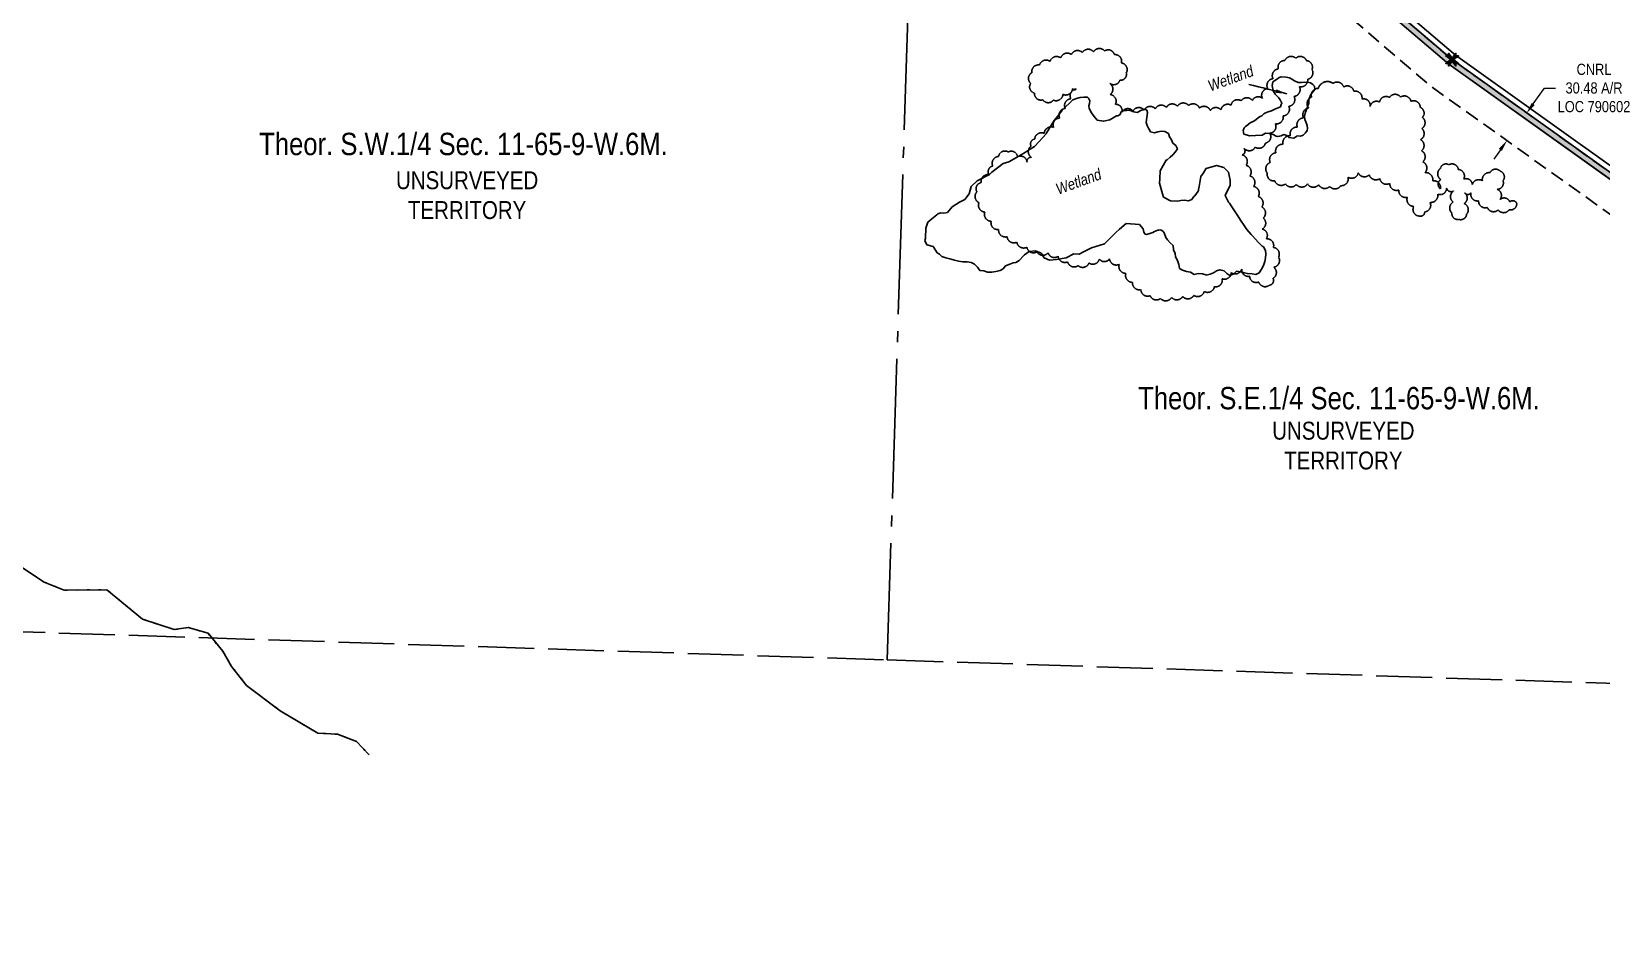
# Model space of a CAD drawing. Extents: x 350972 to 367082, y 6047220 to 6054831.
# Drawn here: x 354124 to 355528, y 6052739 to 6053550 of the extents above; entities that cross this region are included whole.
import ezdxf
from ezdxf.enums import TextEntityAlignment as Align

# ---------------------------------------------------------------- set-up
doc = ezdxf.new("R2010")
doc.units = 0
doc.header["$LTSCALE"] = 5
doc.header["$PDSIZE"] = 0.5
for name, pattern in [('0', [1, 1, 0]), ('foc-ACCESSROAD', [3.75, 2.5, -1.25]), ('foc-QUARTERLINE', [33, 25, -3, 2, -3]), ('foc-UNSURVEYED', [12.5, 10, -2.5]), ('foc-WHEELTRACKS', [2, 0.4, -1.6])]:
    doc.linetypes.add(name, pattern=pattern)
doc.layers.get('Defpoints').update_dxf_attribs({"color": 9})
for name, color, linetype in [('C-AR', 13, 'foc-ACCESSROAD'), ('C-RW', 13, 'Continuous'), ('C-SYMBOL', 7, 'Continuous'), ('L-MON', 1, 'Continuous'), ('L-QSEC', 8, 'foc-QUARTERLINE'), ('L-UNS-T', 3, 'Continuous'), ('L-USEC', 7, 'foc-UNSURVEYED'), ('P-PROPOSED', 10, 'Continuous'), ('P-PROPOSED-H', 21, 'Continuous'), ('T-BUSH', 110, '0'), ('T-WATER-P3', 160, 'foc-WHEELTRACKS'), ('WETLAND', 143, 'Continuous'), ('WETLAND-T', 146, 'Continuous')]:
    doc.layers.add(name, color=color, linetype=linetype)
doc.layers.add('C-AR-T', color=13, linetype='Continuous', lineweight=9)
doc.styles.add('175L', font='ARIALN.TTF', dxfattribs={"height": 20})
doc.styles.add('80CG', font='ARIALN.TTF', dxfattribs={"height": 10})
doc.styles.add('80L', font='ARIALN.TTF', dxfattribs={"height": 10})
doc.styles.add('foc-LtypeFont', font='ARIALN.TTF', dxfattribs={"height": 7.35})
doc.linetypes.add('foc-TOPO-flowdirection-NOLINE', pattern='A,0,[">",foc-LtypeFont,S=0.3,R=0,X=0,Y=-0.945],-20,[">",foc-LtypeFont,S=0.3,R=0,X=0,Y=-0.945],0', length=20)
doc.dimstyles.new('Compass 5 000', dxfattribs={"dimscale": 5, "dimtxt": 9, "dimasz": 2, "dimexe": 0.2, "dimexo": 0.0625, "dimgap": 0.5, "dimtad": 0, "dimtih": 1, "dimtoh": 1, "dimzin": 0, "dimdsep": 46, "dimtxsty": '80CG', "dimcen": 0.1, "dimse1": 1, "dimse2": 1, "dimclrd": 256, "dimclrt": 256, "dimaunit": 1, "dimadec": 4, "dimazin": 0, "dimtfac": 0.06, "dimtofl": 0, "dimtmove": 0, "dimatfit": 1, "dimfxl": 0.2, "dimtolj": 1, "dimtzin": 0, "dimlwd": -1, "dimarcsym": 0})

# ---------------------------------------------------------------- blocks, each defined once
blk = doc.blocks.new('*D433')
at = {"layer": 'C-AR-T', "transparency": 16777216}
for p, q in [((355466.5, 6053485.4), (355476.6, 6053499.6)), ((355476.6, 6053499.6), (355486.6, 6053499.6)), ((355437.2, 6053444.3), (355431.4, 6053436.1))]:
    blk.add_line(p, q, dxfattribs=at)
for points in [[(355465.2, 6053486.3), (355467.9, 6053484.4), (355460.7, 6053477.2)], [(355435.8, 6053445.3), (355438.5, 6053443.3), (355443, 6053452.4)]]:
    blk.add_solid(points, dxfattribs=at)
at = {"layer": 'Defpoints', "color": 0, "transparency": 16777216}
for p in [(355460.3, 6053477.5), (355442.6, 6053452.7), (355443, 6053452.4)]:
    blk.add_point(p, dxfattribs=at)
at = {"layer": 'C-AR-T', "transparency": 16777216, "insert": (355520.9, 6053499.6), "char_height": 10, "attachment_point": 5, "style": '80CG'}
blk.add_mtext('\\A1;CNRL\\P30.48 A/R\\PLOC 790602', dxfattribs=at)
blk = doc.blocks.new('TEMP')
h = blk.add_hatch(color=255)
h.dxf.hatch_style = 1
h.paths.add_polyline_path([(0, 0.25), (-0.67, 1.15), (-0.67, 0.67), (-1.15, 0.67), (-0.25, 0), (-1.15, -0.67), (-0.67, -0.67), (-0.67, -1.15), (0, -0.25), (0.67, -1.15), (0.67, -0.67), (1.15, -0.67), (0.25, 0), (1.15, 0.67), (0.67, 0.67), (0.67, 1.15)])
h.paths.add_polyline_path([(0.57, 0.85), (0.57, 0.57), (0.85, 0.57), (0.08, 0), (0.85, -0.57), (0.57, -0.57), (0.57, -0.85), (0, -0.08), (-0.57, -0.85), (-0.57, -0.57), (-0.85, -0.57), (-0.08, 0), (-0.85, 0.57), (-0.57, 0.57), (-0.57, 0.85), (0, 0.08)], flags=16)
h = blk.add_hatch(color=1)
h.dxf.hatch_style = 1
h.paths.add_polyline_path([(0, 0.08), (-0.57, 0.85), (-0.57, 0.57), (-0.85, 0.57), (-0.08, 0), (-0.85, -0.57), (-0.57, -0.57), (-0.57, -0.85), (0, -0.08), (0.57, -0.85), (0.57, -0.57), (0.85, -0.57), (0.08, 0), (0.85, 0.57), (0.57, 0.57), (0.57, 0.85)])
at = {"color": 1}
for p, q in [((-0.08, 0), (0.08, 0)), ((0, 0.08), (0, -0.08))]:
    blk.add_line(p, q, dxfattribs=at)
at = {"color": 255, "flags": 128}
blk.add_lwpolyline([(-0.25, 0), (-1.15, 0.67), (-0.67, 0.67), (-0.67, 1.15), (0, 0.25), (0.67, 1.15), (0.67, 0.67), (1.15, 0.67), (0.25, 0), (1.15, -0.67), (0.67, -0.67), (0.67, -1.15), (0, -0.25), (-0.67, -1.15), (-0.67, -0.67), (-1.15, -0.67)], close=True, dxfattribs=at)
at = {"color": 1, "flags": 128}
blk.add_lwpolyline([(-0.08, 0), (-0.85, 0.57), (-0.57, 0.57), (-0.57, 0.85), (0, 0.08), (0.57, 0.85), (0.57, 0.57), (0.85, 0.57), (0.08, 0), (0.85, -0.57), (0.57, -0.57), (0.57, -0.85), (0, -0.08), (-0.57, -0.85), (-0.57, -0.57), (-0.85, -0.57)], close=True, dxfattribs=at)

msp = doc.modelspace()

# ---------------------------------------------------------------- hatches: boundary and pattern name
at = {"layer": 'P-PROPOSED-H'}
h = msp.add_hatch(color=256, dxfattribs=at)
h.dxf.hatch_style = 1
h.paths.add_polyline_path([(352865.575, 6051530.911), (352846.394, 6051712.416), (352861.427, 6051714.005), (352843.305, 6051885.488), (352749.784, 6051951.143), (352669.459, 6052001.497), (352552.598, 6052063.678), (352495.546, 6052100.649), (351984.16, 6052449.542), (351943.753, 6052482.183), (351920.41, 6052506.628), (351900.788, 6052540.765), (351887.31, 6052596.658), (351866.362, 6052754.753), (351841.297, 6053030.286), (351836.502, 6053086.973), (351812.269, 6053373.495), (351811.604, 6053421.626), (351818.326, 6053445.789), (351845.408, 6053478.257), (351917.664, 6053536.827), (351963.795, 6053562.799), (352030.64, 6053582.012), (352233.88, 6053615.997), (352284.382, 6053628.44), (352316.995, 6053648.48), (352343.381, 6053683.636), (352380.535, 6053746.97), (352424.276, 6053850.534), (352440.444, 6053911.368), (352455.506, 6053940.561), (352486.241, 6053969.986), (352584.846, 6054036.5), (352618.847, 6054037.998), (352706.795, 6054036.916), (352765.268, 6054022.323), (352786.917, 6054015.501), (352892.779, 6053964.522), (352950.904, 6053973.692), (352984.053, 6053985.967), (353012.827, 6054005.999), (353074.58, 6054058.894), (353102.498, 6054075.857), (353130.347, 6054088.052), (353169.457, 6054099.208), (353238.923, 6054110.427), (353272.3, 6054116.771), (353308.027, 6054125.895), (353341.917, 6054138.534), (353407.27, 6054166.808), (353489.563, 6054210.777), (353491.95, 6054212.052), (353518.235, 6054236.279), (353538.99, 6054256.162), (353555.049, 6054280.164), (353567.593, 6054304.032), (353580.381, 6054332.094), (353584.726, 6054362.345), (353595.582, 6054355.062), (353609.258, 6054376.171), (353694.409, 6054318.818), (353701.269, 6054339.967), (353737.551, 6054451.836), (353749.195, 6054455.339), (353703.033, 6054313.009), (353778.459, 6054262.209), (353856.595, 6054213.564), (354059.935, 6054093.899), (354127.416, 6054059.318), (354214.861, 6054014.504), (354293.753, 6053979.396), (354364.884, 6053951.226), (354377.639, 6053941.748), (354397.44, 6053934.081), (354416.56, 6053930.727), (354437.495, 6053922.422), (354523.749, 6053887.87), (354547.288, 6053878.725), (354565.85, 6053871.317), (354761.584, 6053792.179), (354863.274, 6053751.116), (354911.428, 6053735.204), (355270.187, 6053616.656), (355301.51, 6053597.572), (355390.953, 6053521.054), (355700.011, 6053300.303), (355764.104, 6053254.524), (355836.008, 6053206.849), (355887.48, 6053175.541), (355917.363, 6053159.874), (355934.486, 6053149.16), (355951.776, 6053139.498), (355970.139, 6053132.206), (356040.807, 6053095.158), (356256.471, 6052982.105), (356289.137, 6052960.844), (356298.009, 6052950.677), (356312.927, 6052936.875), (356331.509, 6052922.784), (356340.887, 6052913.865), (356505.942, 6052750.213), (356746.616, 6052511.581), (356777.83, 6052480.634), (356819.159, 6052535.756), (356823.291, 6052524.595), (356784.503, 6052472.862), (356815.902, 6052438.264), (356954.635, 6052262.661), (357190.511, 6051931.342), (357280.051, 6051815.083), (357309.205, 6051780.128), (357410.558, 6051660.056), (357463.345, 6051611.058), (357547.956, 6051632.469), (357676.315, 6051708.007), (357816.133, 6051804.657), (357737.38, 6051918.584), (357733.267, 6051915.741), (357809.178, 6051805.927), (357673.622, 6051712.223), (357546.037, 6051637.14), (357464.753, 6051616.572), (357414.182, 6051663.513), (357313.035, 6051783.342), (357283.952, 6051818.21), (357194.529, 6051934.318), (356958.635, 6052265.662), (356819.718, 6052441.497), (356790.979, 6052473.166), (356828.925, 6052523.776), (356820.663, 6052546.095), (356777.274, 6052488.226), (356750.136, 6052515.131), (356509.462, 6052753.763), (356344.37, 6052917.452), (356334.752, 6052926.599), (356316.143, 6052940.711), (356301.6, 6052954.166), (356292.447, 6052964.655), (356259.001, 6052986.423), (356043.128, 6053099.586), (355972.228, 6053136.755), (355953.928, 6053144.023), (355937.033, 6053153.464), (355919.853, 6053164.213), (355889.942, 6053179.894), (355838.69, 6053211.069), (355766.939, 6053258.643), (355702.917, 6053304.371), (355394.037, 6053524.995), (355304.455, 6053601.633), (355272.299, 6053621.223), (354912.996, 6053739.951), (354864.996, 6053755.812), (354763.458, 6053796.814), (354567.714, 6053875.956), (354549.12, 6053883.377), (354525.584, 6053892.521), (354439.346, 6053927.066), (354417.928, 6053935.563), (354398.787, 6053938.92), (354380.077, 6053946.165), (354367.337, 6053955.632), (354295.69, 6053984.005), (354217.019, 6054019.016), (354129.696, 6054063.767), (354062.345, 6054098.281), (353859.185, 6054217.841), (353781.177, 6054266.406), (353708.95, 6054315.051), (353756.895, 6054462.877), (353733.604, 6054455.868), (353696.513, 6054341.51), (353691.7, 6054326.67), (353607.829, 6054383.161), (353594.148, 6054362.044), (353580.908, 6054370.927), (353575.535, 6054333.514), (353563.102, 6054306.233), (353550.746, 6054282.724), (353535.138, 6054259.395), (353514.811, 6054239.922), (353489.031, 6054216.161), (353487.207, 6054215.187), (353405.096, 6054171.314), (353340.05, 6054143.173), (353306.531, 6054130.672), (353271.214, 6054121.653), (353238.058, 6054115.351), (353168.369, 6054104.097), (353128.65, 6054092.767), (353100.187, 6054080.302), (353071.637, 6054062.955), (353009.765, 6054009.959), (352981.72, 6053990.434), (352949.634, 6053978.553), (352893.542, 6053969.703), (352788.762, 6054020.161), (352766.626, 6054027.137), (352707.44, 6054041.908), (352618.768, 6054042.999), (352583.219, 6054041.433), (352483.092, 6053973.892), (352451.446, 6053943.595), (352435.752, 6053913.178), (352419.534, 6053852.157), (352376.057, 6053749.217), (352339.212, 6053686.41), (352313.568, 6053652.242), (352282.429, 6053633.107), (352232.868, 6053620.896), (352029.534, 6053586.896), (351961.852, 6053567.443), (351914.844, 6053540.977), (351841.881, 6053481.833), (351813.798, 6053448.165), (351806.595, 6053422.275), (351807.273, 6053373.249), (351831.52, 6053086.552), (351836.317, 6053029.849), (351861.393, 6052754.198), (351882.388, 6052595.741), (351896.096, 6052538.895), (351916.377, 6052503.612), (351940.36, 6052478.497), (351981.176, 6052445.526), (352492.777, 6052096.486), (352550.06, 6052059.366), (352666.954, 6051997.167), (352747.018, 6051946.977), (352838.572, 6051882.702), (352855.93, 6051718.452), (352840.897, 6051716.862), (352860.678, 6051529.682), (352882.7, 6051475.582), (352908.263, 6051442.648), (352914.755, 6051442.438), (352887.071, 6051478.104)])

# ---------------------------------------------------------------- linework, layer by layer
at = {"layer": 'C-AR', "flags": 128}
msp.add_lwpolyline([(358210.116, 6051860.253), (358174.149, 6051857.065), (358109.407, 6051839.161), (358075.554, 6051829.798), (357975.527, 6051833.921), (357907.822, 6051820.17), (357827.24, 6051781.369), (357690.036, 6051686.524), (357557.736, 6051608.668), (357486.142, 6051590.551), (357473.483, 6051587.348), (357466.726, 6051585.638), (357456.165, 6051582.966), (357455.653, 6051583.442), (357433.907, 6051603.625), (357425.192, 6051611.714), (357415.953, 6051620.292), (357412.376, 6051623.613), (357404.281, 6051631.165), (357398.087, 6051636.877), (357392.093, 6051642.441), (357311.602, 6051737.798), (357282.506, 6051772.268), (357170.037, 6051916.177), (357029.233, 6052113.726), (356946.84, 6052229.334), (356931.53, 6052250.815), (356796.453, 6052421.789), (356772.363, 6052448.337), (356762.098, 6052459.648), (356758.996, 6052463.066), (356755.63, 6052466.775), (356755.235, 6052467.167), (356508.145, 6052712.158), (356494.429, 6052725.756), (356480.297, 6052739.768), (356323.148, 6052895.581), (356280.728, 6052935.923), (356269.631, 6052943.139), (356243.581, 6052960.102), (355874.935, 6053153.355), (355822.346, 6053185.344), (355749.658, 6053233.539), (355731.262, 6053246.679), (355701.752, 6053267.757), (355375.241, 6053500.974), (355286.508, 6053576.885), (355259.808, 6053593.152), (354911.979, 6053708.18), (354854.71, 6053727.12), (354675.681, 6053799.661), (354551.965, 6053849.799), (354538.072, 6053855.43), (354283.912, 6053955.79), (354203.908, 6053991.418), (354128.59, 6054029.415), (354098.891, 6054044.398), (354047.857, 6054070.143), (353843.491, 6054191.587), (353770.722, 6054236.837), (353674.056, 6054302.178), (353657.575, 6054313.278), (353584.726, 6054362.345), (353586.155, 6054372.517), (353589.361, 6054395.6), (353691.7, 6054326.67), (353705.507, 6054317.371), (353708.95, 6054315.051), (353781.177, 6054266.406), (353859.185, 6054217.841), (354062.345, 6054098.281), (354100.005, 6054078.983), (354129.696, 6054063.767), (354217.019, 6054019.016), (354295.69, 6053984.005), (354336.158, 6053968.001), (354347.216, 6053963.613), (354391.926, 6053945.876), (354439.346, 6053927.066), (354447.701, 6053923.753), (354525.584, 6053892.521), (354529.346, 6053891.059), (354539.732, 6053887.023), (354544.435, 6053885.197), (354549.12, 6053883.377), (354563.04, 6053877.779), (354567.714, 6053875.956), (354763.458, 6053796.814), (354864.996, 6053755.812), (354912.996, 6053739.951), (355272.299, 6053621.223), (355289.376, 6053610.819), (355304.455, 6053601.633), (355394.037, 6053524.995), (355702.917, 6053304.371), (355732.427, 6053283.293), (355766.939, 6053258.643), (355838.69, 6053211.069), (355889.942, 6053179.894), (355936.881, 6053155.286), (356043.128, 6053099.586), (356259.001, 6052986.423), (356299.698, 6052959.936), (356308.268, 6052951.785), (356312.652, 6052947.615), (356319.036, 6052941.538), (356322.26, 6052938.479), (356344.37, 6052917.452), (356509.462, 6052753.763), (356750.136, 6052515.131), (356773.689, 6052491.78), (356777.274, 6052488.226), (356777.656, 6052487.847), (356780.714, 6052484.478), (356790.979, 6052473.166), (356819.718, 6052441.497), (356958.635, 6052265.662), (357032.135, 6052162.42), (357045.481, 6052143.675), (357067.685, 6052112.48), (357194.529, 6051934.318), (357283.952, 6051818.21), (357287.597, 6051813.479), (357313.035, 6051783.342), (357414.182, 6051663.513), (357439.405, 6051640.103), (357451.428, 6051628.94), (357460.193, 6051620.806)], dxfattribs=at)
at = {"layer": 'C-RW', "flags": 128}
for points in [[(355307.398, 6053605.694), (355397.122, 6053528.938), (355703.107, 6053310.342)], [(355702.727, 6053298.403), (355390.954, 6053521.055), (355301.511, 6053597.573)]]:
    msp.add_lwpolyline(points, dxfattribs=at)
at = {"layer": 'L-QSEC', "flags": 128}
msp.add_lwpolyline([(354913.38, 6053751.936), (354888.924, 6052987.987)], dxfattribs=at)
at = {"layer": 'L-USEC', "flags": 128}
for points in [[(354085.851, 6053014.045), (354888.924, 6052987.987)], [(354888.924, 6052987.987), (355692.015, 6052961.899)]]:
    msp.add_lwpolyline(points, dxfattribs=at)
at = {"layer": 'P-PROPOSED', "flags": 128}
for points in [[(355702.917, 6053304.371), (355394.037, 6053524.995), (355304.455, 6053601.633), (355272.299, 6053621.223), (354912.996, 6053739.951), (354864.996, 6053755.812), (354763.458, 6053796.814), (354567.714, 6053875.956), (354549.12, 6053883.377), (354525.584, 6053892.521), (354439.346, 6053927.066), (354439.346, 6053927.066), (354417.928, 6053935.563), (354398.787, 6053938.92), (354380.077, 6053946.165), (354367.337, 6053955.632), (354295.69, 6053984.005), (354217.019, 6054019.016), (354129.696, 6054063.767), (354062.345, 6054098.281)], [(354059.935, 6054093.899), (354127.416, 6054059.318), (354214.861, 6054014.504), (354293.753, 6053979.396), (354364.884, 6053951.226), (354377.639, 6053941.748), (354397.44, 6053934.081), (354416.56, 6053930.727), (354437.495, 6053922.422), (354523.749, 6053887.87), (354547.288, 6053878.725), (354565.85, 6053871.317), (354761.584, 6053792.179), (354863.274, 6053751.116), (354911.428, 6053735.204), (355270.187, 6053616.656), (355301.51, 6053597.572), (355390.953, 6053521.054), (355700.011, 6053300.303)]]:
    msp.add_lwpolyline(points, dxfattribs=at)
at = {"layer": 'T-BUSH', "flags": 128}
for points in [[(354983.286, 6053429.85, -0.52056705), (354988.462, 6053438.406, -0.52056705), (354997.228, 6053442.47, -0.52056705), (355005.405, 6053438.158, -0.52056705), (355013.972, 6053433.205, -0.52056705), (355017.696, 6053437.6, -0.52056705), (355017.575, 6053447.599, -0.52056705), (355020.778, 6053454.03, -0.52056705), (355029.303, 6053459.017, -0.52056705), (355037.73, 6053464.402, -0.52056705), (355043.078, 6053472.72, -0.52056705), (355048.051, 6053481.396, -0.52056705), (355053.023, 6053490.072, -0.52056705), (355057.995, 6053498.748, -0.52056705), (355054.65, 6053498.979, -0.52056705), (355046.05, 6053493.876, -0.52056705), (355037.451, 6053488.772, -0.52056705), (355028.165, 6053489.031, -0.52056705), (355020.567, 6053495.009, -0.52056705), (355017.214, 6053503.797, -0.52056705), (355018.231, 6053513.356, -0.52056705), (355025.1, 6053520.183, -0.52056705), (355034.529, 6053523.508, -0.52056705), (355044.051, 6053526.563, -0.52056705), (355053.573, 6053529.618, -0.52056705), (355063.34, 6053531.385, -0.52056705), (355073.318, 6053532.05, -0.52056705), (355083.296, 6053532.715, -0.52056705), (355092, 6053529.506, -0.52056705), (355098.349, 6053522.053, -0.52056705), (355102.689, 6053513.044, -0.52056705), (355097.034, 6053506.607, -0.52056705), (355087.892, 6053503.797, -0.52056705), (355088.237, 6053493.803, -0.52056705), (355092.967, 6053485.015, -0.52056705), (355098.743, 6053478.073, -0.52056705), (355108.696, 6053479.043, -0.52056705), (355118.649, 6053480.014, -0.52056705), (355128.589, 6053481.105, -0.52056705), (355138.526, 6053482.222, -0.52056705), (355148.464, 6053483.339, -0.52056705), (355158.371, 6053483.937, -0.52056705), (355168.112, 6053481.675, -0.52056705), (355177.853, 6053479.413, -0.52056705), (355187.285, 6053480.008, -0.52056705), (355196.319, 6053484.297, -0.52056705), (355205.425, 6053488.275, -0.52056705), (355215.424, 6053488.424, -0.52056705), (355224.333, 6053490.372, -0.52056705), (355229.096, 6053499.165, -0.52056705), (355233.858, 6053507.958, -0.52056705), (355238.621, 6053516.751, -0.52056705), (355244.419, 6053524.166, -0.52056705), (355254.19, 6053526.297, -0.52056705), (355263.874, 6053524.059, -0.52056705), (355268.657, 6053516.143, -0.52056705), (355264.875, 6053507.437, -0.52056705), (355257.447, 6053500.858, -0.52056705), (355252.69, 6053492.062, -0.52056705), (355248.019, 6053483.22, -0.52056705), (355242.953, 6053474.623, -0.52056705), (355235.959, 6053467.597, -0.52056705), (355231.063, 6053459.232, -0.52056705), (355227.035, 6053450.256, -0.52056705), (355217.942, 6053446.664, -0.52056705), (355208.053, 6053445.504, -0.52056705), (355206.331, 6053439.77, -0.52056705), (355209.846, 6053430.408, -0.52056705), (355213.195, 6053420.985, -0.52056705), (355216.545, 6053411.563, -0.52056705), (355220.71, 6053402.504, -0.52056705), (355223.88, 6053393.198, -0.52056705), (355225.153, 6053383.279, -0.52056705), (355224.314, 6053373.343, -0.52056705), (355227.986, 6053364.775, -0.52056705), (355234.24, 6053356.973, -0.52056705), (355238.871, 6053348.336, -0.52056705), (355234.621, 6053339.332, -0.52056705), (355233.94, 6053329.355, -0.52056705), (355230.627, 6053323.172, -0.52056705), (355221.042, 6053326.025, -0.52056705), (355212.937, 6053331.237, -0.52056705), (355205.936, 6053337.636, -0.52056705), (355196.449, 6053334.475, -0.52056705), (355188.471, 6053328.871, -0.52056705), (355181.398, 6053321.802, -0.52056705), (355172.37, 6053317.594, -0.52056705), (355163.091, 6053314.049, -0.52056705), (355153.131, 6053313.154, -0.52056705), (355143.172, 6053312.26, -0.52056705), (355133.212, 6053311.365, -0.52056705), (355124.071, 6053313.799, -0.52056705), (355115.664, 6053319.214, -0.52056705), (355108.3, 6053325.742, -0.52056705), (355102.354, 6053333.782, -0.52056705), (355096.408, 6053341.822, -0.52056705), (355087.688, 6053346.713, -0.52056705), (355078.626, 6053346.636, -0.52056705), (355069.321, 6053342.972, -0.52056705), (355059.643, 6053340.642, -0.52056705), (355050.237, 6053344.036, -0.52056705), (355041.759, 6053349.062, -0.52056705), (355032.739, 6053352.199, -0.52056705), (355022.77, 6053352.986, -0.52056705), (355013.754, 6053357.202, -0.52056705), (355004.809, 6053361.673, -0.52056705), (354996.112, 6053366.52, -0.52056705), (354988.468, 6053372.967, -0.52056705), (354981.85, 6053380.336, -0.52056705), (354976.259, 6053388.627, -0.52056705), (354970.963, 6053397.086, -0.52056705), (354969.114, 6053406.629, -0.52056705), (354972.939, 6053415.023, -0.52056705), (354979.886, 6053422.086, -0.52056705)], [(355287.595, 6053503.79, -0.52056705), (355297.061, 6053500.565, -0.52056705), (355306.171, 6053496.752, -0.52056705), (355313.414, 6053489.858, -0.52056705), (355320.726, 6053483.036, -0.52056705), (355329.135, 6053487.089, -0.52056705), (355337.983, 6053491.239, -0.52056705), (355347.978, 6053491.542, -0.52056705), (355357.235, 6053487.832, -0.52056705), (355365.59, 6053482.35, -0.52056705), (355367.409, 6053473.324, -0.52056705), (355367.039, 6053463.353, -0.52056705), (355365.836, 6053453.467, -0.52056705), (355366.763, 6053443.51, -0.52056705), (355367.857, 6053433.573, -0.52056705), (355369.732, 6053423.864, -0.52056705), (355376.639, 6053416.632, -0.52056705), (355383.545, 6053409.401, -0.52056705), (355383.934, 6053417.722, -0.52056705), (355383.622, 6053427.717, -0.52056705), (355391.132, 6053431.034, -0.52056705), (355399.575, 6053426.804, -0.52056705), (355404.419, 6053418.119, -0.52056705), (355412.09, 6053413.196, -0.52056705), (355421.153, 6053416.589, -0.52056705), (355427.956, 6053423.897, -0.52056705), (355436.972, 6053425.353, -0.52056705), (355439.516, 6053416.617, -0.52056705), (355434.27, 6053408.969, -0.52056705), (355436.813, 6053399.86, -0.52056705), (355445.59, 6053397.811, -0.52056705), (355451.772, 6053396.388, -0.52056705), (355444.991, 6053390.721, -0.52056705), (355435.243, 6053390.54, -0.52056705), (355425.505, 6053392.68, -0.52056705), (355417.722, 6053398.599, -0.52056705), (355410.761, 6053405.744, -0.52056705), (355405.336, 6053405.761, -0.52056705), (355404.878, 6053396.258, -0.52056705), (355407.002, 6053386.873, -0.52056705), (355399.725, 6053382.174, -0.52056705), (355393.935, 6053387.592, -0.52056705), (355394.981, 6053397.536, -0.52056705), (355395.382, 6053407.517, -0.52056705), (355389.13, 6053410.027, -0.52056705), (355381.144, 6053404.593, -0.52056705), (355374.256, 6053397.37, -0.52056705), (355369.536, 6053388.801, -0.52056705), (355364.354, 6053385.074, -0.52056705), (355359.68, 6053393.746, -0.52056705), (355354.014, 6053401.9, -0.52056705), (355346.33, 6053408.3, -0.52056705), (355338.268, 6053414.205, -0.52056705), (355329.351, 6053418.599, -0.52056705), (355319.94, 6053421.884, -0.52056705), (355310.12, 6053423.771, -0.52056705), (355300.976, 6053419.755, -0.52056705), (355294.371, 6053412.254, -0.52056705), (355284.587, 6053411.589, -0.52056705), (355274.706, 6053413.132, -0.52056705), (355264.74, 6053413.752, -0.52056705), (355254.786, 6053413.409, -0.52056705), (355244.949, 6053413.83, -0.52056705), (355235.477, 6053416.526, -0.52056705), (355228.73, 6053423.517, -0.52056705), (355231.426, 6053432.98, -0.52056705), (355236.358, 6053441.679, -0.52056705), (355242.88, 6053449.258, -0.52056705), (355249.318, 6053456.908, -0.52056705), (355255.618, 6053464.674, -0.52056705), (355261.276, 6053472.854, -0.52056705), (355265.75, 6053481.798, -0.52056705), (355268.328, 6053491.452, -0.52056705), (355274.303, 6053499.238, -0.52056705)]]:
    msp.add_lwpolyline(points, format="xyb", close=True, dxfattribs=at)
at = {"layer": 'T-WATER-P3', "flags": 128}
msp.add_lwpolyline([(353969.656, 6053137.904), (353991.908, 6053130.957), (354009.027, 6053110.258), (354047.157, 6053095.279), (354056.217, 6053097.819), (354087.027, 6053089.25), (354135.186, 6053057.494), (354152.835, 6053050.402), (354191.186, 6053050.763), (354222.935, 6053024.445), (354251.305, 6053015.135), (354263.925, 6053016.996), (354281.555, 6053011.895), (354294.684, 6052995.676), (354302.653, 6052982.209), (354316.023, 6052965.068), (354346.232, 6052942.351), (354379.801, 6052922.382), (354397.461, 6052921.432), (354414.371, 6052915.004), (354425.757, 6052902.957)], dxfattribs=at)
at = {"layer": 'T-WATER-P3', "linetype": 'foc-TOPO-flowdirection-NOLINE', "flags": 128}
msp.add_lwpolyline([(353969.656, 6053137.904), (353991.908, 6053130.957), (354009.027, 6053110.258), (354047.157, 6053095.279), (354056.217, 6053097.819), (354087.027, 6053089.25), (354135.186, 6053057.494), (354152.835, 6053050.402), (354191.186, 6053050.763), (354222.935, 6053024.445), (354251.305, 6053015.135), (354263.925, 6053016.996), (354281.555, 6053011.895), (354294.684, 6052995.676), (354302.653, 6052982.209), (354316.023, 6052965.068), (354346.232, 6052942.351), (354379.801, 6052922.382), (354397.461, 6052921.432), (354414.371, 6052915.004), (354425.757, 6052902.957)], dxfattribs=at)
at = {"layer": 'WETLAND', "flags": 128}
for points in [[(355256.361, 6053504.625), (355259.225, 6053504.556), (355262.088, 6053504.975), (355265.929, 6053504.695), (355267.465, 6053504.276), (355269.49, 6053502.88), (355270.887, 6053501.204), (355271.306, 6053498.271), (355267.688, 6053493.91), (355265.942, 6053489.218), (355265.833, 6053486.163), (355264.633, 6053482.889), (355262.507, 6053476.971), (355261.948, 6053474.527), (355262.297, 6053471.384), (355263.345, 6053469.219), (355264.393, 6053466.216), (355264.812, 6053463.423), (355264.323, 6053461.677), (355262.856, 6053459.512), (355261.669, 6053458.185), (355260.862, 6053457.548), (355260.342, 6053457.138), (355258.107, 6053456.649), (355256.012, 6053456.719), (355254.901, 6053456.41), (355254.755, 6053456.37), (355254.139, 6053455.912), (355252.411, 6053454.628), (355248.156, 6053455.392), (355246.661, 6053456.886), (355246.301, 6053457.247), (355246.208, 6053457.27), (355243.513, 6053457.945), (355241.225, 6053456.81), (355238.108, 6053456.093), (355236.734, 6053456.567), (355233.927, 6053458.067), (355230.831, 6053458.964), (355227.269, 6053459.077), (355224.26, 6053457.299), (355218.156, 6053457.085), (355213.02, 6053456.701), (355207.892, 6053458.338), (355207.577, 6053459.86), (355207.464, 6053460.404), (355207.237, 6053461.502), (355208.11, 6053464.121), (355209.273, 6053465.073), (355211.297, 6053466.729), (355211.711, 6053467.067), (355213.457, 6053468.377), (355216.73, 6053470.013), (355218.758, 6053471.561), (355220.877, 6053473.178), (355222.502, 6053474.081), (355223.823, 6053474.815), (355225.776, 6053476.443), (355226.441, 6053476.997), (355229.497, 6053478.197), (355232.552, 6053479.179), (355235.498, 6053480.816), (355240.518, 6053482.78), (355241.31, 6053484.761), (355241.827, 6053486.054), (355240.845, 6053487.8), (355240.16, 6053488.918), (355238.772, 6053491.182), (355236.801, 6053493.153), (355235.935, 6053494.019), (355234.08, 6053496.965), (355233.207, 6053501.985), (355233.648, 6053505.031), (355237.756, 6053507.925), (355239.461, 6053509.127), (355241.139, 6053509.525), (355245.607, 6053509.304), (355248.749, 6053508.606), (355250.775, 6053507.628), (355253.149, 6053506.092), (355256.361, 6053504.625)], [(355076.593, 6053470.911), (355082.428, 6053469.92), (355088.042, 6053471.131), (355094.069, 6053474.747), (355095.115, 6053474.686), (355097.233, 6053475.977), (355097.876, 6053477.738), (355098.085, 6053478.309), (355100.567, 6053479.539), (355102.737, 6053479.641), (355105.378, 6053479.764), (355107.002, 6053479.215), (355109.552, 6053478.353), (355112.432, 6053477.583), (355116.381, 6053479.729), (355120.247, 6053480.465), (355121.029, 6053479.705), (355121.581, 6053477.766), (355120.469, 6053468.855), (355121.381, 6053465.947), (355122.713, 6053463.12), (355124.358, 6053460.339), (355127.909, 6053459.521), (355130.994, 6053460.295), (355133.928, 6053461.11), (355137.27, 6053460.818), (355140.28, 6053458.922), (355141.395, 6053456.065), (355143.122, 6053453.133), (355144.411, 6053450.327), (355146.968, 6053448.055), (355148.329, 6053445.135), (355146.394, 6053442.227), (355144.412, 6053439.877), (355141.874, 6053437.657), (355139.23, 6053435.496), (355138.236, 6053435.036), (355132.956, 6053425.471), (355132.615, 6053418.243), (355132.444, 6053414.61), (355135.181, 6053405), (355136.009, 6053402.092), (355142.3, 6053398.722), (355148.516, 6053398.359), (355151.543, 6053399.005), (355154.665, 6053399.295), (355158.28, 6053398.808), (355161.216, 6053399.976), (355163.14, 6053402.532), (355163.948, 6053403.168), (355166.957, 6053407.381), (355167.191, 6053407.708), (355167.366, 6053408.703), (355167.845, 6053411.418), (355169.264, 6053420.365), (355171.665, 6053423.639), (355171.673, 6053423.653), (355173.715, 6053427.252), (355173.956, 6053427.676), (355183.449, 6053430.295), (355189.778, 6053428.44), (355194.034, 6053424.184), (355194.602, 6053421.386), (355195.452, 6053417.201), (355195.581, 6053412.536), (355194.665, 6053411.028), (355191.152, 6053403.366), (355193.87, 6053398.053), (355194.136, 6053397.532), (355194.841, 6053396.526), (355197.109, 6053393.285), (355197.716, 6053392.418), (355198.84, 6053390.686), (355201.808, 6053386.109), (355205.435, 6053380.596), (355206.071, 6053379.63), (355206.949, 6053378.26), (355210.333, 6053372.981), (355214.418, 6053368.488), (355215.448, 6053367.355), (355220.733, 6053361.728), (355224.259, 6053358.077), (355225.232, 6053357.418), (355227.212, 6053354.311), (355227.407, 6053350.964), (355227.163, 6053347.705), (355226.429, 6053344.295), (355225.254, 6053340.881), (355223.497, 6053337.485), (355221.623, 6053334.129), (355218.589, 6053332.908), (355215.192, 6053333.481), (355211.027, 6053333.614), (355208.031, 6053334.266), (355205.143, 6053335.268), (355201.225, 6053335.708), (355198.898, 6053333.351), (355195.36, 6053331.887), (355192.684, 6053333.772), (355190.12, 6053336.137), (355186.325, 6053337.075), (355183.218, 6053335.93), (355180.51, 6053334.124), (355177.621, 6053333.065), (355174.213, 6053332.265), (355173.807, 6053332.402), (355170.749, 6053333.433), (355167.061, 6053333.681), (355163.253, 6053332.837), (355160.052, 6053334.832), (355156.563, 6053335.556), (355153.041, 6053336.597), (355150.345, 6053338.205), (355149.53, 6053341.701), (355148.375, 6053345.357), (355146.622, 6053348.494), (355146.305, 6053351.715), (355144.828, 6053354.713), (355144.452, 6053358.808), (355141.814, 6053361.212), (355139.595, 6053363.937), (355138.116, 6053365.853), (355136.603, 6053370.179), (355135.575, 6053371.296), (355133.653, 6053372.861), (355131.748, 6053372.575), (355130.971, 6053372.458), (355127.793, 6053371.181), (355126.502, 6053370.492), (355123.775, 6053369.419), (355120.87, 6053368.525), (355119.485, 6053368.972), (355118.323, 6053370.581), (355117.742, 6053373.71), (355114.391, 6053377.622), (355102.656, 6053378.535), (355096.617, 6053373.244), (355093.202, 6053370.253), (355092.327, 6053369.366), (355083.314, 6053360.241), (355071.582, 6053356.711), (355064.993, 6053353.316), (355060.436, 6053350.968), (355055.672, 6053351.179), (355049.043, 6053347.75), (355040.178, 6053346.213), (355033.942, 6053345.504), (355029.177, 6053347.755), (355026.509, 6053351.959), (355021.356, 6053353.868), (355015.884, 6053353.229), (355011.653, 6053350.239), (355011.024, 6053349.794), (355006.932, 6053345.19), (355003.849, 6053343.652), (355001.501, 6053343.108), (354998.501, 6053341.96), (354994.695, 6053340.504), (354992.61, 6053337.972), (354989.797, 6053336.243), (354985.988, 6053335.381), (354982.449, 6053334.882), (354978.652, 6053334.744), (354975.372, 6053335.943), (354971.647, 6053336.378), (354969.615, 6053339.208), (354966.861, 6053342.006), (354963.86, 6053343.531), (354960.276, 6053343.98), (354956.459, 6053344.232), (354952.746, 6053344.684), (354949.059, 6053345.619), (354944.943, 6053346.938), (354941.214, 6053347.577), (354937.828, 6053348.836), (354935.695, 6053350.898), (354935.572, 6053350.974), (354933.619, 6053352.181), (354929.88, 6053357.683), (354924.472, 6053359.397), (354922.624, 6053363.132), (354923.044, 6053364.917), (354923.523, 6053374.278), (354925.148, 6053379.449), (354928.767, 6053382.553), (354933.235, 6053386.139), (354934.283, 6053387.008), (354936.733, 6053387.978), (354939.392, 6053387.631), (354942.657, 6053388.325), (354947.115, 6053393.305), (354953.441, 6053397.587), (354958.22, 6053399.965), (354962.055, 6053405.021), (354964.02, 6053411.565), (354969.454, 6053416.553), (354980.397, 6053422.363), (354982.586, 6053424.465), (354992.546, 6053432.034), (354997.678, 6053433.503), (355008.802, 6053439.774), (355012.417, 6053442.122), (355015.373, 6053444.043), (355020.509, 6053447.38), (355024.842, 6053451.826), (355030.972, 6053458.74), (355031.117, 6053458.976), (355038.259, 6053470.513), (355041.414, 6053474.548), (355045.45, 6053479.708), (355055.014, 6053489.113), (355058.267, 6053490.123), (355061.539, 6053491.039), (355064.844, 6053491.286), (355068.032, 6053491.37), (355068.87, 6053490.489), (355070.208, 6053488.093), (355069.786, 6053485.768), (355069.292, 6053483.654), (355069.363, 6053481.259), (355071.529, 6053477.516), (355073.841, 6053473.993), (355076.593, 6053470.911)]]:
    msp.add_lwpolyline(points, close=True, dxfattribs=at)

# ---------------------------------------------------------------- block references
at = {"layer": 'L-MON', "xscale": 4.999313650000029, "yscale": 4.999313650000029, "zscale": 4.999313650000029}
msp.add_blockref('TEMP', (355394.037, 6053524.995), dxfattribs=at)

# ---------------------------------------------------------------- texts
at = {"layer": 'C-SYMBOL', "color": 3, "style": '175L'}
for s, p in [('Theor. S.W.1/4 Sec. 11-65-9-W.6M.', (354510.018, 6053433.556)), ('Theor. S.E.1/4 Sec. 11-65-9-W.6M.', (355292.828, 6053206.163))]:
    msp.add_text(s, height=20, dxfattribs=at).set_placement(p, align=Align.BOTTOM_CENTER)
at = {"layer": 'L-UNS-T', "color": 3, "attachment_point": 5, "style": '80L'}
for width, gutter_width, insert, char_height in [(126.37292, 47.485, (354513.262, 6053403.653), 15.99483), (126.41375, 47.5, (355296.78, 6053179.605), 16)]:
    msp.add_mtext_dynamic_manual_height_columns('UNSURVEYED TERRITORY', width=width, gutter_width=gutter_width, heights=[0], dxfattribs=dict(at, insert=insert, char_height=char_height))
at = {"layer": 'WETLAND-T', "char_height": 10.00052, "attachment_point": 1, "rotation": 20, "style": '80L'}
for insert in [(355173.827, 6053505.544), (355037.786, 6053413.253)]:
    msp.add_mtext_dynamic_manual_height_columns('\\pi0.76627;{\\fArial Narrow|b0|i1|c0|p34;Wetland}', width=42.6875, gutter_width=50, heights=[0], dxfattribs=dict(at, insert=insert))

# ---------------------------------------------------------------- dimensions: what is measured, and where the dimension line sits
at = {"layer": 'C-AR-T'}
dim = msp.add_linear_dim(base=(355442.979, 6053452.423), p1=(355460.339, 6053477.482), p2=(355442.622, 6053452.678), angle=234.462869, text='CNRL\\P30.48 A/R\\PLOC 790602', dimstyle='Compass 5 000', dxfattribs=at)
dim.commit()
dim.dimension.update_dxf_attribs({"geometry": '*D433', "text_midpoint": (355520.92, 6053499.562), "dimtype": 161})

# ---------------------------------------------------------------- leaders
at = {"layer": 'WETLAND-T', "path_type": 1}
msp.add_leader([(355246.176, 6053494.478), (355212.291, 6053502.842)], dimstyle='Compass 5 000', override={"dimgap": 0.5, "dimtad": 0}, dxfattribs=at)

doc.saveas('drawing.dxf')
